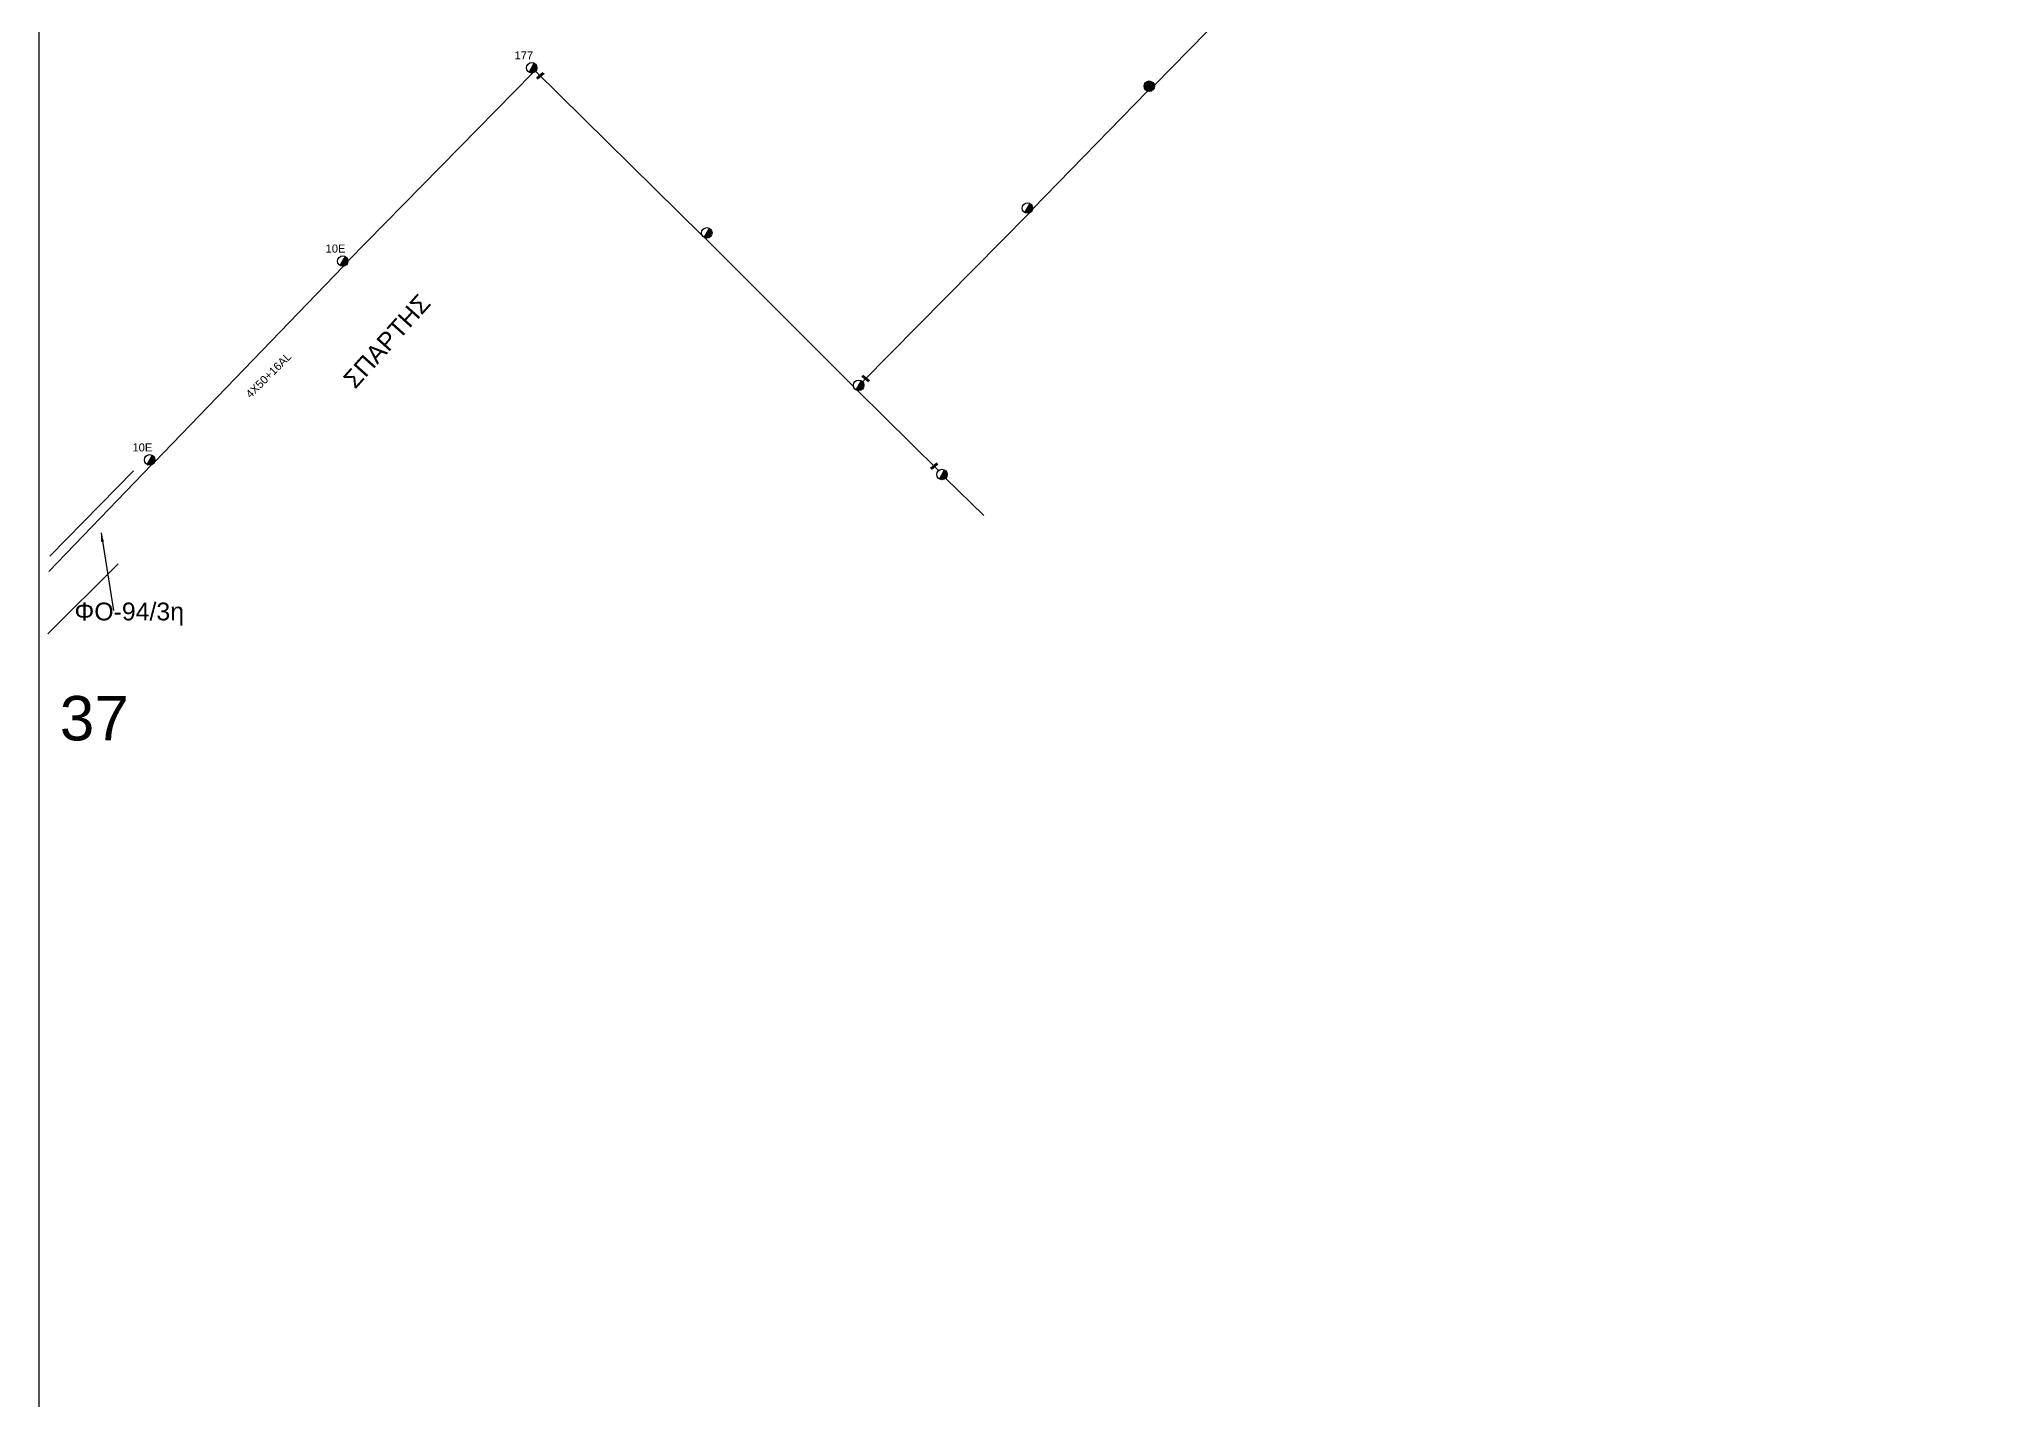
# Model space of a CAD drawing. Header units: millimetres. Extents: x 911 to 5440, y 753 to 2084.
# Drawn here: x 954.1 to 1394.7, y 1107.2 to 1413.3 of the extents above; entities that cross this region are included whole.
import ezdxf

# ---------------------------------------------------------------- set-up
doc = ezdxf.new("R2010")
doc.units = ezdxf.units.MM
for name, color, linetype in [('Άγνωστα', 7, 'Continuous'), ('Γυμνά εναέρια ΧΤ και ΦΟΠ (3Φ)   4x50+16AL', 7, 'Continuous'), ('Επιγραφές - Σχήματα', 7, 'Continuous'), ('Μηχανική τομή', 7, 'Continuous'), ('Στύλος Ξύλινος', 7, 'Continuous'), ('Στύλος Ξύλινος @ 1', 7, 'Continuous'), ('Στύλος ΦΜ', 7, 'Continuous'), ('Στύλος ΦΜ @ 1', 7, 'Continuous'), ('Υπόβαθρο ΔΕΗ', 7, 'Continuous')]:
    doc.layers.add(name, color=color, linetype=linetype)
doc.styles.get("Standard").update_dxf_attribs({"font": 'arial.ttf'})
doc.linetypes.add('SYN_LINE', pattern='A,0.5,-0.0001,["/\\/\\/\\/",Standard,S=0.1,R=0,X=0,Y=-0.05],-0.25', length=0.7501)
doc.dimstyles.new('ISO-25', dxfattribs={"dimtxt": 2.5, "dimasz": 1.8, "dimexe": 1.25, "dimexo": 0.625, "dimtad": 1, "dimtxsty": 'Standard', "dimcen": 1.8, "dimadec": 0, "dimazin": 0, "dimtfac": 1, "dimtmove": 0, "dimatfit": 3, "dimfxl": 1.25, "dimarcsym": 0})

# ---------------------------------------------------------------- blocks, each defined once
blk = doc.blocks.new('ΥΠΑΡΧΩΝ ΤΣΙΜΕΝΤΕΝΙΟΣ ΣΤΥΛΟΣ')
at = {"layer": 'Στύλος ΦΜ'}
blk.add_hatch(color=7, dxfattribs=at).paths.add_polyline_path([(-1.29, -2.28, 0.574793), (2.62, 0, 0.268822), (1.3, 2.27)])
at = {"layer": 'Στύλος ΦΜ', "color": 7}
blk.add_line((-1.29, -2.28), (1.3, 2.27), dxfattribs=at)
blk.add_circle((0, 0), 2.62, dxfattribs=at)
at = {"layer": 'Στύλος ΦΜ', "flags": 4}
for tag, p in [('ΑΡΙΘΜΟΣ', (-4.68, 8.05)), ('ΤΥΠΟΣ', (-4.91, 3.03))]:
    blk.add_attdef(tag, p, '', height=4, dxfattribs=at)
blk = doc.blocks.new('ΥΠΑΡΧΩΝ ΞΥΛΙΝΟΣ ΣΤΥΛΟΣ')
at = {"layer": 'Στύλος Ξύλινος'}
h = blk.add_hatch(color=7, dxfattribs=at)
h.paths.add_polyline_path([(-2.62, 0, 0.270008), (-1.29, -2.28), (1.3, 2.27, 0.576266)])
h.paths.add_polyline_path([(-1.29, -2.28, 0.574793), (2.62, 0, 0.268822), (1.3, 2.27)])
at = {"layer": 'Στύλος Ξύλινος', "color": 7}
blk.add_line((-1.29, -2.28), (1.3, 2.27), dxfattribs=at)
blk.add_circle((0, 0), 2.62, dxfattribs=at)
at = {"layer": 'Στύλος Ξύλινος', "flags": 4}
for tag, p in [('ΑΡΙΘΜΟΣ', (-4.91, 8.6)), ('ΤΥΠΟΣ', (-4.85, 3.39))]:
    blk.add_attdef(tag, p, '', height=4, dxfattribs=at)
blk = doc.blocks.new('ΜΗΧΑΝΙΚΗ ΤΟΜΗ')
at = {"layer": 'Μηχανική τομή', "ltscale": 40}
for p, q in [((-1.89, 0.78), (1.89, 0.78)), ((1.89, 0), (-1.89, 0))]:
    blk.add_line(p, q, dxfattribs=at)

msp = doc.modelspace()

# ---------------------------------------------------------------- linework, layer by layer
at = {"layer": 'Άγνωστα', "color": 30, "linetype": 'SYN_LINE', "ltscale": 20}
for points in [[(1204.96, 1402.94), (1275.56, 1474.96)], [(1065.8, 1406.07), (1103.32, 1369.04)], [(1177.57, 1375.06), (1203.38, 1401.61)], [(1139.33, 1336.2), (1176.81, 1374.14)], [(1103.84, 1368.62), (1137.34, 1335.05)], [(1138.16, 1334.28), (1156.41, 1316.24)]]:
    msp.add_lwpolyline(points, dxfattribs=at)
at = {"layer": 'Άγνωστα', "color": 30}
msp.add_lwpolyline([(1158, 1314.49), (1166.57, 1306.11)], dxfattribs=at)
at = {"layer": 'Γυμνά εναέρια ΧΤ και ΦΟΠ (3Φ)   4x50+16AL', "color": 30}
for points in [[(1065.16, 1405.7), (1023.6, 1363.42)], [(1022.59, 1362.21), (980, 1318.03)], [(979.43, 1317.55), (956.35, 1293.53)]]:
    msp.add_lwpolyline(points, dxfattribs=at)
at = {"layer": 'Επιγραφές - Σχήματα'}
msp.add_lwpolyline([(2959.33, 1782.88), (2959.33, 1782.88), (2959.33, 756.34), (954.14, 756.34), (954.14, 1770.68), (954.14, 1770.68)], dxfattribs=at)
at = {"layer": 'Υπόβαθρο ΔΕΗ', "ltscale": 0.2}
for points in [[(956.55, 1296.96), (975.36, 1316.16)], [(956.08, 1279.51), (971.91, 1295.27)]]:
    msp.add_lwpolyline(points, dxfattribs=at)

# ---------------------------------------------------------------- block references
at = {"layer": 'Μηχανική τομή'}
for p, xscale, yscale, zscale, rotation in [((1066.97, 1404.92), 0.4999999999998833, 0.4999999999998833, 0.4999999999998833, 40.61815355056644), ((1139.91, 1336.79), 0.4999999999999781, 0.4999999999999781, 0.4999999999999781, 322.5795516635128), ((1155.57, 1317.07), 0.4999999999998833, 0.4999999999998833, 0.4999999999998833, 40.61815355056644)]:
    msp.add_blockref('ΜΗΧΑΝΙΚΗ ΤΟΜΗ', p, dxfattribs=dict(at, xscale=xscale, yscale=yscale, zscale=zscale, rotation=rotation))
at = {"layer": 'Στύλος Ξύλινος @ 1', "ltscale": 40, "xscale": 0.4499999999998181, "yscale": 0.4499999999998181, "zscale": 0.4499999999998181}
msp.add_blockref('ΥΠΑΡΧΩΝ ΞΥΛΙΝΟΣ ΣΤΥΛΟΣ', (1203.81, 1402.71), dxfattribs=at)
at = {"layer": 'Στύλος ΦΜ @ 1', "ltscale": 40}
ref = msp.add_blockref('ΥΠΑΡΧΩΝ ΤΣΙΜΕΝΤΕΝΙΟΣ ΣΤΥΛΟΣ', (1064.92, 1406.85), dxfattribs=dict(at, xscale=0.4499999999998181, yscale=0.4499999999998181, zscale=0.4499999999998181))
ref.add_attrib('ΤΥΠΟΣ', '177', (1061.05, 1408.76), dxfattribs={"layer": 'Στύλος ΦΜ', "height": 1.8, "flags": 4})
at = {"layer": 'Στύλος ΦΜ @ 1', "ltscale": 40, "xscale": 0.4499999999998181, "yscale": 0.4499999999998181, "zscale": 0.4499999999998181}
for p in [(1176.42, 1375.3), (1104.29, 1369.71), (1138.46, 1335.42), (1157.19, 1315.35)]:
    msp.add_blockref('ΥΠΑΡΧΩΝ ΤΣΙΜΕΝΤΕΝΙΟΣ ΣΤΥΛΟΣ', p, dxfattribs=at)
at = {"layer": 'Στύλος ΦΜ @ 1', "ltscale": 40}
ref = msp.add_blockref('ΥΠΑΡΧΩΝ ΤΣΙΜΕΝΤΕΝΙΟΣ ΣΤΥΛΟΣ', (1022.42, 1363.37), dxfattribs=dict(at, xscale=0.4499999999998181, yscale=0.4499999999998181, zscale=0.4499999999998181))
ref.add_attrib('ΤΥΠΟΣ', '10E', (1018.55, 1365.28), dxfattribs={"layer": 'Στύλος ΦΜ', "height": 1.8, "flags": 4})
ref = msp.add_blockref('ΥΠΑΡΧΩΝ ΤΣΙΜΕΝΤΕΝΙΟΣ ΣΤΥΛΟΣ', (978.99, 1318.64), dxfattribs=dict(at, xscale=0.4499999999998181, yscale=0.4499999999998181, zscale=0.4499999999998181))
ref.add_attrib('ΤΥΠΟΣ', '10E', (975.12, 1320.54), dxfattribs={"layer": 'Στύλος ΦΜ', "height": 1.8, "flags": 4})
ref = msp.add_blockref('ΥΠΑΡΧΩΝ ΤΣΙΜΕΝΤΕΝΙΟΣ ΣΤΥΛΟΣ', (978.99, 1318.64), dxfattribs=dict(at, xscale=0.4499999999998181, yscale=0.4499999999998181, zscale=0.4499999999998181))
ref.add_attrib('ΤΥΠΟΣ', '10E', (975.12, 1320.54), dxfattribs={"layer": 'Στύλος ΦΜ', "height": 1.8, "flags": 4})

# ---------------------------------------------------------------- texts
at = {"layer": 'Γυμνά εναέρια ΧΤ και ΦΟΠ (3Φ)   4x50+16AL', "color": 7, "insert": (1000.4, 1333.68), "char_height": 1.8, "width": 168.3718, "attachment_point": 1, "rotation": 44.7361}
msp.add_mtext('4X50+16AL', dxfattribs=at)
at = {"layer": 'Επιγραφές - Σχήματα', "insert": (1022.21, 1337.07), "char_height": 4, "width": 11.1692, "attachment_point": 1, "rotation": 48.1738}
msp.add_mtext('ΣΠΑΡΤΗΣ ', dxfattribs=at)
at = {"layer": 'Επιγραφές - Σχήματα', "attachment_point": 1}
for s, insert, char_height, width in [('ΦΟ-94/3η ', (962.08, 1286.53), 4, 11.1692), ('37', (958.78, 1265.52), 10, 85.544)]:
    msp.add_mtext(s, dxfattribs=dict(at, insert=insert, char_height=char_height, width=width))

# ---------------------------------------------------------------- leaders
at = {"layer": 'Επιγραφές - Σχήματα', "ltscale": 40}
msp.add_leader([(968.08, 1302.21), (970.83, 1284.77)], dimstyle='ISO-25', override={"dimasz": 2, "dimtad": 0}, dxfattribs=at)

doc.saveas('drawing.dxf')
